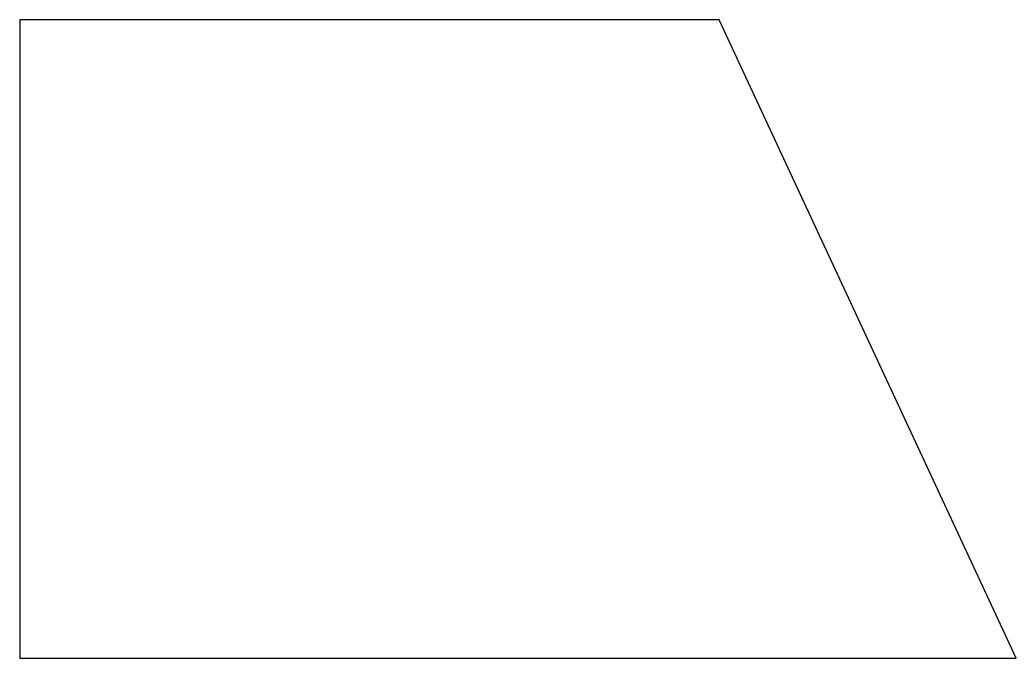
# Model space of a CAD drawing. Header units: millimetres. Extents: x 18.4 to 65.2, y -15 to 15.
import ezdxf

# ---------------------------------------------------------------- set-up
doc = ezdxf.new("R2010")
doc.units = ezdxf.units.MM
doc.layers.get('0').update_dxf_attribs({"linetype": 'CONTINUOUS'})

msp = doc.modelspace()

# ---------------------------------------------------------------- linework, layer by layer
msp.add_lwpolyline([(18.45, -15), (65.25, -15), (51.302, 15), (18.45, 15)], close=True)

doc.saveas('drawing.dxf')
